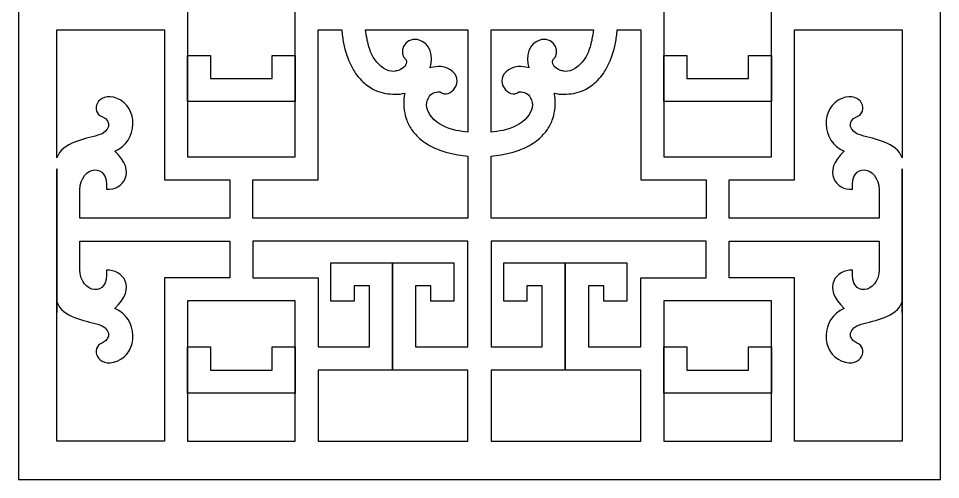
# Model space of a CAD drawing. Header units: centimetres. Extents: x 12.5 to 27.5, y -9.5 to -2.7.
# Drawn here: x 20.69 to 27.5, y -9.5 to -6.1 of the extents above; entities that cross this region are included whole.
import ezdxf

# ---------------------------------------------------------------- set-up
doc = ezdxf.new("R2010")
doc.units = ezdxf.units.CM
doc.header["$MEASUREMENT"] = 0
doc.layers.add('layer 1', color=7, linetype='Continuous')

msp = doc.modelspace()

# ---------------------------------------------------------------- linework, layer by layer
at = {"layer": 'layer 1', "color": 250}
msp.add_open_spline([(20.69091, -2.6909), (20.69091, -2.6909), (27.5, -2.6909), (27.5, -2.6909), (27.5, -2.6909), (27.5, -2.6909), (27.5, -9.5), (27.5, -9.5), (27.5, -9.5), (27.5, -9.5), (20.69091, -9.5), (20.69091, -9.5), (20.69091, -9.5), (20.69091, -9.5), (20.69091, -2.6909), (20.69091, -2.6909)], degree=3, knots=[0, 0, 0, 0, 0.2, 0.2, 0.2, 0.2, 0.4, 0.4, 0.4, 0.4, 0.6, 0.6, 0.6, 0.6, 1, 1, 1, 1], dxfattribs=at)
at = {"layer": 'layer 1', "color": 7}
for points, knots in [([(22.73363, -6.36864), (22.73363, -6.36864), (22.5634, -6.36864), (22.5634, -6.36864), (22.5634, -6.36864), (22.5634, -6.36864), (22.5634, -6.53887), (22.5634, -6.53887), (22.5634, -6.53887), (22.5634, -6.53887), (22.10947, -6.53887), (22.10947, -6.53887), (22.10947, -6.53887), (22.10947, -6.53887), (22.10947, -6.36864), (22.10947, -6.36864), (22.10947, -6.36864), (22.10947, -6.36864), (21.93926, -6.36864), (21.93926, -6.36864), (21.93926, -6.36864), (21.93926, -6.36864), (21.93926, -5.82226), (21.93926, -5.82226), (21.93926, -5.82226), (21.93926, -5.82226), (22.10947, -5.82226), (22.10947, -5.82226), (22.10947, -5.82226), (22.10947, -5.82226), (22.10947, -5.65204), (22.10947, -5.65204), (22.10947, -5.65204), (22.10947, -5.65204), (22.5634, -5.65204), (22.5634, -5.65204), (22.5634, -5.65204), (22.5634, -5.65204), (22.5634, -5.82226), (22.5634, -5.82226), (22.5634, -5.82226), (22.5634, -5.82226), (22.73363, -5.82226), (22.73363, -5.82226), (22.73363, -5.82226), (22.73363, -5.82226), (22.73363, -6.36864), (22.73363, -6.36864)], [0, 0, 0, 0, 0.0769231, 0.0769231, 0.0769231, 0.0769231, 0.1538462, 0.1538462, 0.1538462, 0.1538462, 0.2307692, 0.2307692, 0.2307692, 0.2307692, 0.3076923, 0.3076923, 0.3076923, 0.3076923, 0.3846154, 0.3846154, 0.3846154, 0.3846154, 0.4615385, 0.4615385, 0.4615385, 0.4615385, 0.5384615, 0.5384615, 0.5384615, 0.5384615, 0.6153846, 0.6153846, 0.6153846, 0.6153846, 0.6923077, 0.6923077, 0.6923077, 0.6923077, 0.7692308, 0.7692308, 0.7692308, 0.7692308, 0.8461538, 0.8461538, 0.8461538, 0.8461538, 1, 1, 1, 1]), ([(26.25168, -6.36864), (26.25168, -6.36864), (26.08144, -6.36864), (26.08144, -6.36864), (26.08144, -6.36864), (26.08144, -6.36864), (26.08144, -6.53887), (26.08144, -6.53887), (26.08144, -6.53887), (26.08144, -6.53887), (25.62751, -6.53887), (25.62751, -6.53887), (25.62751, -6.53887), (25.62751, -6.53887), (25.62751, -6.36864), (25.62751, -6.36864), (25.62751, -6.36864), (25.62751, -6.36864), (25.45728, -6.36864), (25.45728, -6.36864), (25.45728, -6.36864), (25.45728, -6.36864), (25.45728, -5.82226), (25.45728, -5.82226), (25.45728, -5.82226), (25.45728, -5.82226), (25.62751, -5.82226), (25.62751, -5.82226), (25.62751, -5.82226), (25.62751, -5.82226), (25.62751, -5.65204), (25.62751, -5.65204), (25.62751, -5.65204), (25.62751, -5.65204), (26.08144, -5.65204), (26.08144, -5.65204), (26.08144, -5.65204), (26.08144, -5.65204), (26.08144, -5.82226), (26.08144, -5.82226), (26.08144, -5.82226), (26.08144, -5.82226), (26.25168, -5.82226), (26.25168, -5.82226), (26.25168, -5.82226), (26.25168, -5.82226), (26.25168, -6.36864), (26.25168, -6.36864)], [0, 0, 0, 0, 0.0769231, 0.0769231, 0.0769231, 0.0769231, 0.1538462, 0.1538462, 0.1538462, 0.1538462, 0.2307692, 0.2307692, 0.2307692, 0.2307692, 0.3076923, 0.3076923, 0.3076923, 0.3076923, 0.3846154, 0.3846154, 0.3846154, 0.3846154, 0.4615385, 0.4615385, 0.4615385, 0.4615385, 0.5384615, 0.5384615, 0.5384615, 0.5384615, 0.6153846, 0.6153846, 0.6153846, 0.6153846, 0.6923077, 0.6923077, 0.6923077, 0.6923077, 0.7692308, 0.7692308, 0.7692308, 0.7692308, 0.8461538, 0.8461538, 0.8461538, 0.8461538, 1, 1, 1, 1]), ([(22.25133, -7.28704), (22.25133, -7.28704), (21.769, -7.28704), (21.769, -7.28704), (21.769, -7.28704), (21.769, -7.28704), (21.769, -6.18056), (21.769, -6.18056), (21.769, -6.18056), (21.769, -6.18056), (20.9746, -6.18056), (20.9746, -6.18056), (20.9746, -6.18056), (20.9746, -6.18056), (20.9746, -7.12467), (20.9746, -7.12467), (20.9746, -7.12467), (21.01514, -7.00799), (21.17894, -6.98745), (21.27779, -6.95829), (21.27779, -6.95829), (21.36774, -6.93398), (21.38313, -6.85133), (21.31184, -6.82217), (21.31184, -6.82217), (21.21729, -6.78975), (21.27018, -6.6285), (21.41879, -6.68604), (21.41879, -6.68604), (21.57775, -6.74704), (21.577, -7.00431), (21.40176, -7.07497), (21.40176, -7.07497), (21.57022, -7.22672), (21.46249, -7.3665), (21.34009, -7.35696), (21.34009, -7.35696), (21.36295, -7.15054), (21.14767, -7.18069), (21.14487, -7.3618), (21.14487, -7.3618), (21.14487, -7.3618), (21.14487, -7.57074), (21.14487, -7.57074), (21.14487, -7.57074), (21.14487, -7.57074), (22.25133, -7.57074), (22.25133, -7.57074), (22.25133, -7.57074), (22.25133, -7.57074), (22.25133, -7.28704), (22.25133, -7.28704)], [0, 0, 0, 0, 0.0714286, 0.0714286, 0.0714286, 0.0714286, 0.1428571, 0.1428571, 0.1428571, 0.1428571, 0.2142857, 0.2142857, 0.2142857, 0.2142857, 0.2857143, 0.2857143, 0.2857143, 0.2857143, 0.3571429, 0.3571429, 0.3571429, 0.3571429, 0.4285714, 0.4285714, 0.4285714, 0.4285714, 0.5, 0.5, 0.5, 0.5, 0.5714286, 0.5714286, 0.5714286, 0.5714286, 0.6428571, 0.6428571, 0.6428571, 0.6428571, 0.7142857, 0.7142857, 0.7142857, 0.7142857, 0.7857143, 0.7857143, 0.7857143, 0.7857143, 0.8571429, 0.8571429, 0.8571429, 0.8571429, 1, 1, 1, 1]), ([(24.01032, -7.11256), (23.98539, -7.11035), (23.96046, -7.10724), (23.9356, -7.1033), (23.9356, -7.1033), (23.90513, -7.09717), (23.87576, -7.09037), (23.84571, -7.08246), (23.84571, -7.08246), (23.84571, -7.08246), (23.80249, -7.06802), (23.80249, -7.06802), (23.80249, -7.06802), (23.78166, -7.05934), (23.76121, -7.05083), (23.74094, -7.04092), (23.74094, -7.04092), (23.72137, -7.03024), (23.70304, -7.01918), (23.68453, -7.00672), (23.68453, -7.00672), (23.65443, -6.98412), (23.63023, -6.96152), (23.60613, -6.93254), (23.60613, -6.93254), (23.60613, -6.93254), (23.59333, -6.91496), (23.59333, -6.91496), (23.59333, -6.91496), (23.57678, -6.88871), (23.56482, -6.86436), (23.554, -6.83526), (23.554, -6.83526), (23.554, -6.83526), (23.54743, -6.813), (23.54743, -6.813), (23.54743, -6.813), (23.5355, -6.75928), (23.52967, -6.70074), (23.5439, -6.64688), (23.5439, -6.64688), (23.49717, -6.65929), (23.44815, -6.65575), (23.40084, -6.6485), (23.40084, -6.6485), (23.37746, -6.64328), (23.35642, -6.63712), (23.33397, -6.62877), (23.33397, -6.62877), (23.33397, -6.62877), (23.31355, -6.61949), (23.31355, -6.61949), (23.31355, -6.61949), (23.27983, -6.60129), (23.25341, -6.58201), (23.22558, -6.5557), (23.22558, -6.5557), (23.22558, -6.5557), (23.21076, -6.5399), (23.21076, -6.5399), (23.21076, -6.5399), (23.1965, -6.5229), (23.18392, -6.50605), (23.17153, -6.48764), (23.17153, -6.48764), (23.15593, -6.46177), (23.14294, -6.43633), (23.1308, -6.40865), (23.1308, -6.40865), (23.1308, -6.40865), (23.11495, -6.36613), (23.11495, -6.36613), (23.11495, -6.36613), (23.11495, -6.36613), (23.10192, -6.32215), (23.10192, -6.32215), (23.10192, -6.32215), (23.10192, -6.32215), (23.09155, -6.27707), (23.09155, -6.27707), (23.09155, -6.27707), (23.0856, -6.24491), (23.08087, -6.21294), (23.07789, -6.18056), (23.07789, -6.18056), (23.07789, -6.18056), (22.90386, -6.18056), (22.90386, -6.18056), (22.90386, -6.18056), (22.90386, -6.18056), (22.90386, -7.28704), (22.90386, -7.28704), (22.90386, -7.28704), (22.90386, -7.28704), (22.42156, -7.28704), (22.42156, -7.28704), (22.42156, -7.28704), (22.42156, -7.28704), (22.42156, -7.57074), (22.42156, -7.57074), (22.42156, -7.57074), (22.42156, -7.57074), (24.01032, -7.57074), (24.01032, -7.57074), (24.01032, -7.57074), (24.01032, -7.57074), (24.01032, -7.11256), (24.01032, -7.11256)], [0, 0, 0, 0, 0.0357143, 0.0357143, 0.0357143, 0.0357143, 0.0714286, 0.0714286, 0.0714286, 0.0714286, 0.1071429, 0.1071429, 0.1071429, 0.1071429, 0.1428571, 0.1428571, 0.1428571, 0.1428571, 0.1785714, 0.1785714, 0.1785714, 0.1785714, 0.2142857, 0.2142857, 0.2142857, 0.2142857, 0.25, 0.25, 0.25, 0.25, 0.2857143, 0.2857143, 0.2857143, 0.2857143, 0.3214286, 0.3214286, 0.3214286, 0.3214286, 0.3571429, 0.3571429, 0.3571429, 0.3571429, 0.3928571, 0.3928571, 0.3928571, 0.3928571, 0.4285714, 0.4285714, 0.4285714, 0.4285714, 0.4642857, 0.4642857, 0.4642857, 0.4642857, 0.5, 0.5, 0.5, 0.5, 0.5357143, 0.5357143, 0.5357143, 0.5357143, 0.5714286, 0.5714286, 0.5714286, 0.5714286, 0.6071429, 0.6071429, 0.6071429, 0.6071429, 0.6428571, 0.6428571, 0.6428571, 0.6428571, 0.6785714, 0.6785714, 0.6785714, 0.6785714, 0.7142857, 0.7142857, 0.7142857, 0.7142857, 0.75, 0.75, 0.75, 0.75, 0.7857143, 0.7857143, 0.7857143, 0.7857143, 0.8214286, 0.8214286, 0.8214286, 0.8214286, 0.8571429, 0.8571429, 0.8571429, 0.8571429, 0.8928571, 0.8928571, 0.8928571, 0.8928571, 0.9285714, 0.9285714, 0.9285714, 0.9285714, 1, 1, 1, 1]), ([(23.2546, -6.18056), (23.25712, -6.20156), (23.26047, -6.22325), (23.26477, -6.24616), (23.26477, -6.24616), (23.27087, -6.27889), (23.27894, -6.31025), (23.29141, -6.34118), (23.29141, -6.34118), (23.31332, -6.39569), (23.35214, -6.44591), (23.40469, -6.4734), (23.40469, -6.4734), (23.40469, -6.4734), (23.42517, -6.48126), (23.42517, -6.48126), (23.42517, -6.48126), (23.42517, -6.48126), (23.44471, -6.48527), (23.44471, -6.48527), (23.44471, -6.48527), (23.44471, -6.48527), (23.46328, -6.48595), (23.46328, -6.48595), (23.46328, -6.48595), (23.47562, -6.4843), (23.4854, -6.48221), (23.49729, -6.47859), (23.49729, -6.47859), (23.53986, -6.45989), (23.55938, -6.44787), (23.55502, -6.40059), (23.55502, -6.40059), (23.48854, -6.35018), (23.53798, -6.23627), (23.63869, -6.25122), (23.63869, -6.25122), (23.73951, -6.27855), (23.7554, -6.37575), (23.73066, -6.46059), (23.73066, -6.46059), (23.79044, -6.44357), (23.83038, -6.44757), (23.88054, -6.47477), (23.88054, -6.47477), (23.99714, -6.54784), (23.87982, -6.70133), (23.80404, -6.63819), (23.80404, -6.63819), (23.75962, -6.63494), (23.73783, -6.65004), (23.72026, -6.6782), (23.72026, -6.6782), (23.69036, -6.72834), (23.70671, -6.7785), (23.74038, -6.82195), (23.74038, -6.82195), (23.78763, -6.87753), (23.85351, -6.90658), (23.92304, -6.92166), (23.92304, -6.92166), (23.95215, -6.92799), (23.98121, -6.93264), (24.01032, -6.93574), (24.01032, -6.93574), (24.01032, -6.93574), (24.01032, -6.18056), (24.01032, -6.18056), (24.01032, -6.18056), (24.01032, -6.18056), (23.2546, -6.18056), (23.2546, -6.18056)], [0, 0, 0, 0, 0.0526316, 0.0526316, 0.0526316, 0.0526316, 0.1052632, 0.1052632, 0.1052632, 0.1052632, 0.1578947, 0.1578947, 0.1578947, 0.1578947, 0.2105263, 0.2105263, 0.2105263, 0.2105263, 0.2631579, 0.2631579, 0.2631579, 0.2631579, 0.3157895, 0.3157895, 0.3157895, 0.3157895, 0.3684211, 0.3684211, 0.3684211, 0.3684211, 0.4210526, 0.4210526, 0.4210526, 0.4210526, 0.4736842, 0.4736842, 0.4736842, 0.4736842, 0.5263158, 0.5263158, 0.5263158, 0.5263158, 0.5789474, 0.5789474, 0.5789474, 0.5789474, 0.6315789, 0.6315789, 0.6315789, 0.6315789, 0.6842105, 0.6842105, 0.6842105, 0.6842105, 0.7368421, 0.7368421, 0.7368421, 0.7368421, 0.7894737, 0.7894737, 0.7894737, 0.7894737, 0.8421053, 0.8421053, 0.8421053, 0.8421053, 0.8947368, 0.8947368, 0.8947368, 0.8947368, 1, 1, 1, 1]), ([(24.18059, -6.93574), (24.2097, -6.93264), (24.23876, -6.92799), (24.26787, -6.92166), (24.26787, -6.92166), (24.33736, -6.90658), (24.40327, -6.87753), (24.45051, -6.82195), (24.45051, -6.82195), (24.48419, -6.7785), (24.50054, -6.72834), (24.47062, -6.6782), (24.47062, -6.6782), (24.45305, -6.65004), (24.43129, -6.63494), (24.38684, -6.63819), (24.38684, -6.63819), (24.31109, -6.70133), (24.19377, -6.54784), (24.31037, -6.47477), (24.31037, -6.47477), (24.3605, -6.44757), (24.40047, -6.44357), (24.46025, -6.46059), (24.46025, -6.46059), (24.43547, -6.37575), (24.4514, -6.27855), (24.55223, -6.25122), (24.55223, -6.25122), (24.65293, -6.23627), (24.70237, -6.35018), (24.63589, -6.40059), (24.63589, -6.40059), (24.63153, -6.44787), (24.65105, -6.45989), (24.69361, -6.47859), (24.69361, -6.47859), (24.70551, -6.48221), (24.71528, -6.4843), (24.72763, -6.48595), (24.72763, -6.48595), (24.72763, -6.48595), (24.74619, -6.48527), (24.74619, -6.48527), (24.74619, -6.48527), (24.74619, -6.48527), (24.76574, -6.48126), (24.76574, -6.48126), (24.76574, -6.48126), (24.76574, -6.48126), (24.78618, -6.4734), (24.78618, -6.4734), (24.78618, -6.4734), (24.83876, -6.44591), (24.87759, -6.39569), (24.89951, -6.34118), (24.89951, -6.34118), (24.91194, -6.31025), (24.92005, -6.27889), (24.92614, -6.24616), (24.92614, -6.24616), (24.93041, -6.22336), (24.93376, -6.20165), (24.93624, -6.18056), (24.93624, -6.18056), (24.93624, -6.18056), (24.18059, -6.18056), (24.18059, -6.18056), (24.18059, -6.18056), (24.18059, -6.18056), (24.18059, -6.93574), (24.18059, -6.93574)], [0, 0, 0, 0, 0.0526316, 0.0526316, 0.0526316, 0.0526316, 0.1052632, 0.1052632, 0.1052632, 0.1052632, 0.1578947, 0.1578947, 0.1578947, 0.1578947, 0.2105263, 0.2105263, 0.2105263, 0.2105263, 0.2631579, 0.2631579, 0.2631579, 0.2631579, 0.3157895, 0.3157895, 0.3157895, 0.3157895, 0.3684211, 0.3684211, 0.3684211, 0.3684211, 0.4210526, 0.4210526, 0.4210526, 0.4210526, 0.4736842, 0.4736842, 0.4736842, 0.4736842, 0.5263158, 0.5263158, 0.5263158, 0.5263158, 0.5789474, 0.5789474, 0.5789474, 0.5789474, 0.6315789, 0.6315789, 0.6315789, 0.6315789, 0.6842105, 0.6842105, 0.6842105, 0.6842105, 0.7368421, 0.7368421, 0.7368421, 0.7368421, 0.7894737, 0.7894737, 0.7894737, 0.7894737, 0.8421053, 0.8421053, 0.8421053, 0.8421053, 0.8947368, 0.8947368, 0.8947368, 0.8947368, 1, 1, 1, 1]), ([(25.11302, -6.18056), (25.11, -6.21294), (25.10531, -6.24491), (25.09936, -6.27707), (25.09936, -6.27707), (25.09936, -6.27707), (25.08899, -6.32215), (25.08899, -6.32215), (25.08899, -6.32215), (25.08899, -6.32215), (25.07595, -6.36613), (25.07595, -6.36613), (25.07595, -6.36613), (25.07595, -6.36613), (25.06011, -6.40865), (25.06011, -6.40865), (25.06011, -6.40865), (25.04797, -6.43633), (25.03498, -6.46177), (25.01937, -6.48764), (25.01937, -6.48764), (25.00699, -6.50605), (24.99438, -6.5229), (24.98015, -6.5399), (24.98015, -6.5399), (24.98015, -6.5399), (24.96533, -6.5557), (24.96533, -6.5557), (24.96533, -6.5557), (24.93749, -6.58201), (24.91107, -6.60129), (24.87736, -6.61949), (24.87736, -6.61949), (24.87736, -6.61949), (24.85694, -6.62877), (24.85694, -6.62877), (24.85694, -6.62877), (24.83449, -6.63712), (24.81345, -6.64328), (24.79007, -6.6485), (24.79007, -6.6485), (24.74276, -6.65575), (24.69374, -6.65929), (24.64701, -6.64688), (24.64701, -6.64688), (24.66124, -6.70074), (24.65541, -6.75928), (24.64348, -6.813), (24.64348, -6.813), (24.64348, -6.813), (24.63691, -6.83526), (24.63691, -6.83526), (24.63691, -6.83526), (24.62608, -6.86436), (24.6141, -6.88871), (24.59757, -6.91496), (24.59757, -6.91496), (24.59757, -6.91496), (24.58478, -6.93254), (24.58478, -6.93254), (24.58478, -6.93254), (24.56068, -6.96152), (24.53647, -6.98412), (24.50634, -7.00672), (24.50634, -7.00672), (24.48787, -7.01918), (24.46954, -7.03024), (24.44997, -7.04092), (24.44997, -7.04092), (24.4297, -7.05083), (24.40926, -7.05934), (24.38842, -7.06802), (24.38842, -7.06802), (24.38842, -7.06802), (24.3452, -7.08246), (24.3452, -7.08246), (24.3452, -7.08246), (24.31515, -7.09037), (24.28577, -7.09717), (24.25531, -7.1033), (24.25531, -7.1033), (24.23044, -7.10724), (24.20552, -7.11035), (24.18059, -7.11256), (24.18059, -7.11256), (24.18059, -7.11256), (24.18059, -7.57074), (24.18059, -7.57074), (24.18059, -7.57074), (24.18059, -7.57074), (25.76935, -7.57074), (25.76935, -7.57074), (25.76935, -7.57074), (25.76935, -7.57074), (25.76935, -7.28704), (25.76935, -7.28704), (25.76935, -7.28704), (25.76935, -7.28704), (25.28705, -7.28704), (25.28705, -7.28704), (25.28705, -7.28704), (25.28705, -7.28704), (25.28705, -6.18056), (25.28705, -6.18056), (25.28705, -6.18056), (25.28705, -6.18056), (25.11302, -6.18056), (25.11302, -6.18056)], [0, 0, 0, 0, 0.0357143, 0.0357143, 0.0357143, 0.0357143, 0.0714286, 0.0714286, 0.0714286, 0.0714286, 0.1071429, 0.1071429, 0.1071429, 0.1071429, 0.1428571, 0.1428571, 0.1428571, 0.1428571, 0.1785714, 0.1785714, 0.1785714, 0.1785714, 0.2142857, 0.2142857, 0.2142857, 0.2142857, 0.25, 0.25, 0.25, 0.25, 0.2857143, 0.2857143, 0.2857143, 0.2857143, 0.3214286, 0.3214286, 0.3214286, 0.3214286, 0.3571429, 0.3571429, 0.3571429, 0.3571429, 0.3928571, 0.3928571, 0.3928571, 0.3928571, 0.4285714, 0.4285714, 0.4285714, 0.4285714, 0.4642857, 0.4642857, 0.4642857, 0.4642857, 0.5, 0.5, 0.5, 0.5, 0.5357143, 0.5357143, 0.5357143, 0.5357143, 0.5714286, 0.5714286, 0.5714286, 0.5714286, 0.6071429, 0.6071429, 0.6071429, 0.6071429, 0.6428571, 0.6428571, 0.6428571, 0.6428571, 0.6785714, 0.6785714, 0.6785714, 0.6785714, 0.7142857, 0.7142857, 0.7142857, 0.7142857, 0.75, 0.75, 0.75, 0.75, 0.7857143, 0.7857143, 0.7857143, 0.7857143, 0.8214286, 0.8214286, 0.8214286, 0.8214286, 0.8571429, 0.8571429, 0.8571429, 0.8571429, 0.8928571, 0.8928571, 0.8928571, 0.8928571, 0.9285714, 0.9285714, 0.9285714, 0.9285714, 1, 1, 1, 1]), ([(26.42191, -6.18056), (26.42191, -6.18056), (26.42191, -7.28704), (26.42191, -7.28704), (26.42191, -7.28704), (26.42191, -7.28704), (25.93958, -7.28704), (25.93958, -7.28704), (25.93958, -7.28704), (25.93958, -7.28704), (25.93958, -7.57074), (25.93958, -7.57074), (25.93958, -7.57074), (25.93958, -7.57074), (27.04604, -7.57074), (27.04604, -7.57074), (27.04604, -7.57074), (27.04604, -7.57074), (27.04604, -7.3618), (27.04604, -7.3618), (27.04604, -7.3618), (27.04324, -7.18069), (26.82795, -7.15054), (26.85083, -7.35696), (26.85083, -7.35696), (26.72842, -7.3665), (26.62069, -7.22672), (26.78915, -7.07497), (26.78915, -7.07497), (26.6139, -7.00431), (26.61315, -6.74704), (26.77212, -6.68604), (26.77212, -6.68604), (26.92073, -6.6285), (26.97362, -6.78975), (26.87907, -6.82217), (26.87907, -6.82217), (26.80777, -6.85133), (26.82317, -6.93398), (26.91311, -6.95829), (26.91311, -6.95829), (27.01197, -6.98745), (27.17577, -7.00799), (27.21631, -7.12467), (27.21631, -7.12467), (27.21631, -7.12467), (27.21631, -6.18056), (27.21631, -6.18056), (27.21631, -6.18056), (27.21631, -6.18056), (26.42191, -6.18056), (26.42191, -6.18056)], [0, 0, 0, 0, 0.0714286, 0.0714286, 0.0714286, 0.0714286, 0.1428571, 0.1428571, 0.1428571, 0.1428571, 0.2142857, 0.2142857, 0.2142857, 0.2142857, 0.2857143, 0.2857143, 0.2857143, 0.2857143, 0.3571429, 0.3571429, 0.3571429, 0.3571429, 0.4285714, 0.4285714, 0.4285714, 0.4285714, 0.5, 0.5, 0.5, 0.5, 0.5714286, 0.5714286, 0.5714286, 0.5714286, 0.6428571, 0.6428571, 0.6428571, 0.6428571, 0.7142857, 0.7142857, 0.7142857, 0.7142857, 0.7857143, 0.7857143, 0.7857143, 0.7857143, 0.8571429, 0.8571429, 0.8571429, 0.8571429, 1, 1, 1, 1]), ([(21.93926, -6.70909), (21.93926, -6.70909), (21.93926, -6.36864), (21.93926, -6.36864), (21.93926, -6.36864), (21.93926, -6.36864), (21.93926, -6.70909), (21.93926, -6.70909)], [0, 0, 0, 0, 0.3333333, 0.3333333, 0.3333333, 0.3333333, 1, 1, 1, 1]), ([(22.73363, -6.70909), (22.73363, -6.70909), (22.73363, -6.36864), (22.73363, -6.36864), (22.73363, -6.36864), (22.73363, -6.36864), (22.73363, -6.70909), (22.73363, -6.70909)], [0, 0, 0, 0, 0.3333333, 0.3333333, 0.3333333, 0.3333333, 1, 1, 1, 1]), ([(25.45728, -6.70909), (25.45728, -6.70909), (25.45728, -6.36864), (25.45728, -6.36864), (25.45728, -6.36864), (25.45728, -6.36864), (25.45728, -6.70909), (25.45728, -6.70909)], [0, 0, 0, 0, 0.3333333, 0.3333333, 0.3333333, 0.3333333, 1, 1, 1, 1]), ([(26.25168, -6.70909), (26.25168, -6.70909), (26.25168, -6.36864), (26.25168, -6.36864), (26.25168, -6.36864), (26.25168, -6.36864), (26.25168, -6.70909), (26.25168, -6.70909)], [0, 0, 0, 0, 0.3333333, 0.3333333, 0.3333333, 0.3333333, 1, 1, 1, 1]), ([(21.93926, -6.70909), (22.16166, -6.70909), (22.57045, -6.70909), (22.73363, -6.70909), (22.73363, -6.70909), (22.73363, -6.70909), (22.73363, -7.11681), (22.73363, -7.11681), (22.73363, -7.11681), (22.73363, -7.11681), (21.93926, -7.11681), (21.93926, -7.11681), (21.93926, -7.11681), (21.93926, -7.11681), (21.93926, -6.70909), (21.93926, -6.70909)], [0, 0, 0, 0, 0.2, 0.2, 0.2, 0.2, 0.4, 0.4, 0.4, 0.4, 0.6, 0.6, 0.6, 0.6, 1, 1, 1, 1]), ([(25.45728, -6.70909), (25.6797, -6.70909), (26.08847, -6.70909), (26.25168, -6.70909), (26.25168, -6.70909), (26.25168, -6.70909), (26.25168, -7.11681), (26.25168, -7.11681), (26.25168, -7.11681), (26.25168, -7.11681), (25.45728, -7.11681), (25.45728, -7.11681), (25.45728, -7.11681), (25.45728, -7.11681), (25.45728, -6.70909), (25.45728, -6.70909)], [0, 0, 0, 0, 0.2, 0.2, 0.2, 0.2, 0.4, 0.4, 0.4, 0.4, 0.6, 0.6, 0.6, 0.6, 1, 1, 1, 1]), ([(20.9746, -8.26759), (20.9746, -8.26759), (20.9746, -7.20518), (20.9746, -7.20518), (20.9746, -7.20518), (20.9746, -7.20518), (20.9746, -8.26759), (20.9746, -8.26759)], [0, 0, 0, 0, 0.3333333, 0.3333333, 0.3333333, 0.3333333, 1, 1, 1, 1]), ([(27.21631, -8.26759), (27.21631, -8.26759), (27.21631, -7.20518), (27.21631, -7.20518), (27.21631, -7.20518), (27.21631, -7.20518), (27.21631, -8.26759), (27.21631, -8.26759)], [0, 0, 0, 0, 0.3333333, 0.3333333, 0.3333333, 0.3333333, 1, 1, 1, 1]), ([(22.25133, -8.00955), (22.25133, -8.00955), (22.25133, -7.74098), (22.25133, -7.74098), (22.25133, -7.74098), (22.25133, -7.74098), (21.14487, -7.74098), (21.14487, -7.74098), (21.14487, -7.74098), (21.14487, -7.74098), (21.14487, -7.94992), (21.14487, -7.94992), (21.14487, -7.94992), (21.14767, -8.13104), (21.36295, -8.16117), (21.34009, -7.95478), (21.34009, -7.95478), (21.46249, -7.94524), (21.57022, -8.08499), (21.40176, -8.23675), (21.40176, -8.23675), (21.577, -8.30742), (21.57775, -8.56469), (21.41879, -8.62571), (21.41879, -8.62571), (21.27018, -8.68323), (21.21729, -8.52198), (21.31184, -8.48956), (21.31184, -8.48956), (21.38313, -8.4604), (21.36774, -8.37776), (21.27779, -8.35344), (21.27779, -8.35344), (21.17894, -8.32427), (21.01514, -8.30374), (20.9746, -8.18706), (20.9746, -8.18706), (20.9746, -8.18706), (20.9746, -9.21628), (20.9746, -9.21628), (20.9746, -9.21628), (20.9746, -9.21628), (21.769, -9.21628), (21.769, -9.21628), (21.769, -9.21628), (21.769, -9.21628), (21.769, -8.00955), (21.769, -8.00955), (21.769, -8.00955), (21.769, -8.00955), (22.25133, -8.00955), (22.25133, -8.00955)], [0, 0, 0, 0, 0.0714286, 0.0714286, 0.0714286, 0.0714286, 0.1428571, 0.1428571, 0.1428571, 0.1428571, 0.2142857, 0.2142857, 0.2142857, 0.2142857, 0.2857143, 0.2857143, 0.2857143, 0.2857143, 0.3571429, 0.3571429, 0.3571429, 0.3571429, 0.4285714, 0.4285714, 0.4285714, 0.4285714, 0.5, 0.5, 0.5, 0.5, 0.5714286, 0.5714286, 0.5714286, 0.5714286, 0.6428571, 0.6428571, 0.6428571, 0.6428571, 0.7142857, 0.7142857, 0.7142857, 0.7142857, 0.7857143, 0.7857143, 0.7857143, 0.7857143, 0.8571429, 0.8571429, 0.8571429, 0.8571429, 1, 1, 1, 1]), ([(24.01032, -8.52108), (24.01032, -8.52108), (23.62269, -8.52108), (23.62269, -8.52108), (23.62269, -8.52108), (23.62269, -8.52108), (23.62269, -8.07049), (23.62269, -8.07049), (23.62269, -8.07049), (23.62269, -8.07049), (23.73619, -8.07049), (23.73619, -8.07049), (23.73619, -8.07049), (23.73619, -8.07049), (23.73619, -8.18398), (23.73619, -8.18398), (23.73619, -8.18398), (23.73619, -8.18398), (23.90642, -8.18398), (23.90642, -8.18398), (23.90642, -8.18398), (23.90642, -8.18398), (23.90642, -7.90027), (23.90642, -7.90027), (23.90642, -7.90027), (23.75511, -7.90027), (23.6038, -7.90027), (23.45249, -7.90027), (23.45249, -7.90027), (23.30114, -7.90027), (23.14984, -7.90027), (22.99852, -7.90027), (22.99852, -7.90027), (22.99852, -7.90027), (22.99852, -8.18398), (22.99852, -8.18398), (22.99852, -8.18398), (22.99852, -8.18398), (23.16876, -8.18398), (23.16876, -8.18398), (23.16876, -8.18398), (23.16876, -8.18398), (23.16876, -8.07049), (23.16876, -8.07049), (23.16876, -8.07049), (23.16876, -8.07049), (23.28223, -8.07049), (23.28223, -8.07049), (23.28223, -8.07049), (23.28223, -8.07049), (23.28223, -8.52108), (23.28223, -8.52108), (23.28223, -8.52108), (23.28223, -8.52108), (22.90386, -8.52108), (22.90386, -8.52108), (22.90386, -8.52108), (22.90386, -8.52108), (22.90386, -8.00955), (22.90386, -8.00955), (22.90386, -8.00955), (22.90386, -8.00955), (22.42156, -8.00955), (22.42156, -8.00955), (22.42156, -8.00955), (22.42156, -8.00955), (22.42156, -7.74098), (22.42156, -7.74098), (22.42156, -7.74098), (22.42156, -7.74098), (24.01032, -7.74098), (24.01032, -7.74098), (24.01032, -7.74098), (24.01032, -7.74098), (24.01032, -8.52108), (24.01032, -8.52108)], [0, 0, 0, 0, 0.05, 0.05, 0.05, 0.05, 0.1, 0.1, 0.1, 0.1, 0.15, 0.15, 0.15, 0.15, 0.2, 0.2, 0.2, 0.2, 0.25, 0.25, 0.25, 0.25, 0.3, 0.3, 0.3, 0.3, 0.35, 0.35, 0.35, 0.35, 0.4, 0.4, 0.4, 0.4, 0.45, 0.45, 0.45, 0.45, 0.5, 0.5, 0.5, 0.5, 0.55, 0.55, 0.55, 0.55, 0.6, 0.6, 0.6, 0.6, 0.65, 0.65, 0.65, 0.65, 0.7, 0.7, 0.7, 0.7, 0.75, 0.75, 0.75, 0.75, 0.8, 0.8, 0.8, 0.8, 0.85, 0.85, 0.85, 0.85, 0.9, 0.9, 0.9, 0.9, 1, 1, 1, 1]), ([(25.28705, -8.52108), (25.28705, -8.52108), (24.89941, -8.52108), (24.89941, -8.52108), (24.89941, -8.52108), (24.89941, -8.52108), (24.89941, -8.07049), (24.89941, -8.07049), (24.89941, -8.07049), (24.89941, -8.07049), (25.01288, -8.07049), (25.01288, -8.07049), (25.01288, -8.07049), (25.01288, -8.07049), (25.01288, -8.18398), (25.01288, -8.18398), (25.01288, -8.18398), (25.01288, -8.18398), (25.18312, -8.18398), (25.18312, -8.18398), (25.18312, -8.18398), (25.18312, -8.18398), (25.18312, -7.90027), (25.18312, -7.90027), (25.18312, -7.90027), (25.0318, -7.90027), (24.8805, -7.90027), (24.72918, -7.90027), (24.72918, -7.90027), (24.57784, -7.90027), (24.42653, -7.90027), (24.27522, -7.90027), (24.27522, -7.90027), (24.27522, -7.90027), (24.27522, -8.18398), (24.27522, -8.18398), (24.27522, -8.18398), (24.27522, -8.18398), (24.44546, -8.18398), (24.44546, -8.18398), (24.44546, -8.18398), (24.44546, -8.18398), (24.44546, -8.07049), (24.44546, -8.07049), (24.44546, -8.07049), (24.44546, -8.07049), (24.55895, -8.07049), (24.55895, -8.07049), (24.55895, -8.07049), (24.55895, -8.07049), (24.55895, -8.52108), (24.55895, -8.52108), (24.55895, -8.52108), (24.55895, -8.52108), (24.18059, -8.52108), (24.18059, -8.52108), (24.18059, -8.52108), (24.18059, -8.52108), (24.18059, -7.74098), (24.18059, -7.74098), (24.18059, -7.74098), (24.18059, -7.74098), (25.76935, -7.74098), (25.76935, -7.74098), (25.76935, -7.74098), (25.76935, -7.74098), (25.76935, -8.00955), (25.76935, -8.00955), (25.76935, -8.00955), (25.76935, -8.00955), (25.28705, -8.00955), (25.28705, -8.00955), (25.28705, -8.00955), (25.28705, -8.00955), (25.28705, -8.52108), (25.28705, -8.52108)], [0, 0, 0, 0, 0.05, 0.05, 0.05, 0.05, 0.1, 0.1, 0.1, 0.1, 0.15, 0.15, 0.15, 0.15, 0.2, 0.2, 0.2, 0.2, 0.25, 0.25, 0.25, 0.25, 0.3, 0.3, 0.3, 0.3, 0.35, 0.35, 0.35, 0.35, 0.4, 0.4, 0.4, 0.4, 0.45, 0.45, 0.45, 0.45, 0.5, 0.5, 0.5, 0.5, 0.55, 0.55, 0.55, 0.55, 0.6, 0.6, 0.6, 0.6, 0.65, 0.65, 0.65, 0.65, 0.7, 0.7, 0.7, 0.7, 0.75, 0.75, 0.75, 0.75, 0.8, 0.8, 0.8, 0.8, 0.85, 0.85, 0.85, 0.85, 0.9, 0.9, 0.9, 0.9, 1, 1, 1, 1]), ([(25.93958, -7.74098), (25.93958, -7.74098), (25.93958, -8.00955), (25.93958, -8.00955), (25.93958, -8.00955), (25.93958, -8.00955), (26.42191, -8.00955), (26.42191, -8.00955), (26.42191, -8.00955), (26.42191, -8.00955), (26.42191, -9.21628), (26.42191, -9.21628), (26.42191, -9.21628), (26.42191, -9.21628), (27.21631, -9.21628), (27.21631, -9.21628), (27.21631, -9.21628), (27.21631, -9.21628), (27.21631, -8.18706), (27.21631, -8.18706), (27.21631, -8.18706), (27.17577, -8.30374), (27.01197, -8.32427), (26.91311, -8.35344), (26.91311, -8.35344), (26.82317, -8.37776), (26.80777, -8.4604), (26.87907, -8.48956), (26.87907, -8.48956), (26.97362, -8.52198), (26.92073, -8.68323), (26.77212, -8.62571), (26.77212, -8.62571), (26.61315, -8.56469), (26.6139, -8.30742), (26.78915, -8.23675), (26.78915, -8.23675), (26.62069, -8.08499), (26.72842, -7.94524), (26.85083, -7.95478), (26.85083, -7.95478), (26.82795, -8.16117), (27.04324, -8.13104), (27.04604, -7.94992), (27.04604, -7.94992), (27.04604, -7.94992), (27.04604, -7.74098), (27.04604, -7.74098), (27.04604, -7.74098), (27.04604, -7.74098), (25.93958, -7.74098), (25.93958, -7.74098)], [0, 0, 0, 0, 0.0714286, 0.0714286, 0.0714286, 0.0714286, 0.1428571, 0.1428571, 0.1428571, 0.1428571, 0.2142857, 0.2142857, 0.2142857, 0.2142857, 0.2857143, 0.2857143, 0.2857143, 0.2857143, 0.3571429, 0.3571429, 0.3571429, 0.3571429, 0.4285714, 0.4285714, 0.4285714, 0.4285714, 0.5, 0.5, 0.5, 0.5, 0.5714286, 0.5714286, 0.5714286, 0.5714286, 0.6428571, 0.6428571, 0.6428571, 0.6428571, 0.7142857, 0.7142857, 0.7142857, 0.7142857, 0.7857143, 0.7857143, 0.7857143, 0.7857143, 0.8571429, 0.8571429, 0.8571429, 0.8571429, 1, 1, 1, 1]), ([(23.45249, -8.69131), (23.45249, -8.69131), (23.45249, -7.90027), (23.45249, -7.90027), (23.45249, -7.90027), (23.45249, -7.90027), (23.45249, -8.69131), (23.45249, -8.69131)], [0, 0, 0, 0, 0.3333333, 0.3333333, 0.3333333, 0.3333333, 1, 1, 1, 1]), ([(24.72918, -8.69131), (24.72918, -8.69131), (24.72918, -7.90027), (24.72918, -7.90027), (24.72918, -7.90027), (24.72918, -7.90027), (24.72918, -8.69131), (24.72918, -8.69131)], [0, 0, 0, 0, 0.3333333, 0.3333333, 0.3333333, 0.3333333, 1, 1, 1, 1]), ([(22.73363, -8.52119), (22.73363, -8.52119), (22.5634, -8.52119), (22.5634, -8.52119), (22.5634, -8.52119), (22.5634, -8.52119), (22.5634, -8.69141), (22.5634, -8.69141), (22.5634, -8.69141), (22.5634, -8.69141), (22.10947, -8.69141), (22.10947, -8.69141), (22.10947, -8.69141), (22.10947, -8.69141), (22.10947, -8.52119), (22.10947, -8.52119), (22.10947, -8.52119), (22.10947, -8.52119), (21.93926, -8.52119), (21.93926, -8.52119), (21.93926, -8.52119), (21.93926, -8.52119), (21.93926, -8.17978), (21.93926, -8.17978), (21.93926, -8.17978), (21.93926, -8.17978), (22.73363, -8.17978), (22.73363, -8.17978), (22.73363, -8.17978), (22.73363, -8.17978), (22.73363, -8.52119), (22.73363, -8.52119)], [0, 0, 0, 0, 0.1111111, 0.1111111, 0.1111111, 0.1111111, 0.2222222, 0.2222222, 0.2222222, 0.2222222, 0.3333333, 0.3333333, 0.3333333, 0.3333333, 0.4444444, 0.4444444, 0.4444444, 0.4444444, 0.5555556, 0.5555556, 0.5555556, 0.5555556, 0.6666667, 0.6666667, 0.6666667, 0.6666667, 0.7777778, 0.7777778, 0.7777778, 0.7777778, 1, 1, 1, 1]), ([(26.25168, -8.52119), (26.25168, -8.52119), (26.08144, -8.52119), (26.08144, -8.52119), (26.08144, -8.52119), (26.08144, -8.52119), (26.08144, -8.69141), (26.08144, -8.69141), (26.08144, -8.69141), (26.08144, -8.69141), (25.62751, -8.69141), (25.62751, -8.69141), (25.62751, -8.69141), (25.62751, -8.69141), (25.62751, -8.52119), (25.62751, -8.52119), (25.62751, -8.52119), (25.62751, -8.52119), (25.45728, -8.52119), (25.45728, -8.52119), (25.45728, -8.52119), (25.45728, -8.52119), (25.45728, -8.17978), (25.45728, -8.17978), (25.45728, -8.17978), (25.45728, -8.17978), (26.25168, -8.17978), (26.25168, -8.17978), (26.25168, -8.17978), (26.25168, -8.17978), (26.25168, -8.52119), (26.25168, -8.52119)], [0, 0, 0, 0, 0.1111111, 0.1111111, 0.1111111, 0.1111111, 0.2222222, 0.2222222, 0.2222222, 0.2222222, 0.3333333, 0.3333333, 0.3333333, 0.3333333, 0.4444444, 0.4444444, 0.4444444, 0.4444444, 0.5555556, 0.5555556, 0.5555556, 0.5555556, 0.6666667, 0.6666667, 0.6666667, 0.6666667, 0.7777778, 0.7777778, 0.7777778, 0.7777778, 1, 1, 1, 1]), ([(21.93926, -8.52119), (21.93926, -8.52119), (21.93926, -8.86165), (21.93926, -8.86165), (21.93926, -8.86165), (21.93926, -8.86165), (21.93926, -8.52119), (21.93926, -8.52119)], [0, 0, 0, 0, 0.3333333, 0.3333333, 0.3333333, 0.3333333, 1, 1, 1, 1]), ([(22.73363, -8.52119), (22.73363, -8.52119), (22.73363, -8.86165), (22.73363, -8.86165), (22.73363, -8.86165), (22.73363, -8.86165), (22.73363, -8.52119), (22.73363, -8.52119)], [0, 0, 0, 0, 0.3333333, 0.3333333, 0.3333333, 0.3333333, 1, 1, 1, 1]), ([(25.45728, -8.52119), (25.45728, -8.52119), (25.45728, -8.86165), (25.45728, -8.86165), (25.45728, -8.86165), (25.45728, -8.86165), (25.45728, -8.52119), (25.45728, -8.52119)], [0, 0, 0, 0, 0.3333333, 0.3333333, 0.3333333, 0.3333333, 1, 1, 1, 1]), ([(26.25168, -8.52119), (26.25168, -8.52119), (26.25168, -8.86165), (26.25168, -8.86165), (26.25168, -8.86165), (26.25168, -8.86165), (26.25168, -8.52119), (26.25168, -8.52119)], [0, 0, 0, 0, 0.3333333, 0.3333333, 0.3333333, 0.3333333, 1, 1, 1, 1]), ([(22.90386, -8.69131), (22.90386, -8.69131), (23.45249, -8.69131), (23.45249, -8.69131), (23.45249, -8.69131), (23.45249, -8.69131), (24.01032, -8.69131), (24.01032, -8.69131), (24.01032, -8.69131), (24.01032, -8.69131), (24.01032, -9.21628), (24.01032, -9.21628), (24.01032, -9.21628), (24.01032, -9.21628), (22.90386, -9.21628), (22.90386, -9.21628), (22.90386, -9.21628), (22.90386, -9.21628), (22.90386, -8.69131), (22.90386, -8.69131)], [0, 0, 0, 0, 0.1666667, 0.1666667, 0.1666667, 0.1666667, 0.3333333, 0.3333333, 0.3333333, 0.3333333, 0.5, 0.5, 0.5, 0.5, 0.6666667, 0.6666667, 0.6666667, 0.6666667, 1, 1, 1, 1]), ([(24.18059, -8.69131), (24.18059, -8.69131), (24.72918, -8.69131), (24.72918, -8.69131), (24.72918, -8.69131), (24.72918, -8.69131), (25.28705, -8.69131), (25.28705, -8.69131), (25.28705, -8.69131), (25.28705, -8.69131), (25.28705, -9.21628), (25.28705, -9.21628), (25.28705, -9.21628), (25.28705, -9.21628), (24.18059, -9.21628), (24.18059, -9.21628), (24.18059, -9.21628), (24.18059, -9.21628), (24.18059, -8.69131), (24.18059, -8.69131)], [0, 0, 0, 0, 0.1666667, 0.1666667, 0.1666667, 0.1666667, 0.3333333, 0.3333333, 0.3333333, 0.3333333, 0.5, 0.5, 0.5, 0.5, 0.6666667, 0.6666667, 0.6666667, 0.6666667, 1, 1, 1, 1]), ([(21.93926, -9.21628), (21.93926, -9.21628), (21.93926, -8.86165), (21.93926, -8.86165), (21.93926, -8.86165), (22.18064, -8.86165), (22.48969, -8.86165), (22.73363, -8.86165), (22.73363, -8.86165), (22.73363, -8.86165), (22.73363, -9.21628), (22.73363, -9.21628), (22.73363, -9.21628), (22.73363, -9.21628), (21.93926, -9.21628), (21.93926, -9.21628)], [0, 0, 0, 0, 0.2, 0.2, 0.2, 0.2, 0.4, 0.4, 0.4, 0.4, 0.6, 0.6, 0.6, 0.6, 1, 1, 1, 1]), ([(25.45728, -9.21628), (25.45728, -9.21628), (25.45728, -8.86165), (25.45728, -8.86165), (25.45728, -8.86165), (25.69865, -8.86165), (26.00773, -8.86165), (26.25168, -8.86165), (26.25168, -8.86165), (26.25168, -8.86165), (26.25168, -9.21628), (26.25168, -9.21628), (26.25168, -9.21628), (26.25168, -9.21628), (25.45728, -9.21628), (25.45728, -9.21628)], [0, 0, 0, 0, 0.2, 0.2, 0.2, 0.2, 0.4, 0.4, 0.4, 0.4, 0.6, 0.6, 0.6, 0.6, 1, 1, 1, 1])]:
    msp.add_open_spline(points, degree=3, knots=knots, dxfattribs=at)

doc.saveas('drawing.dxf')
